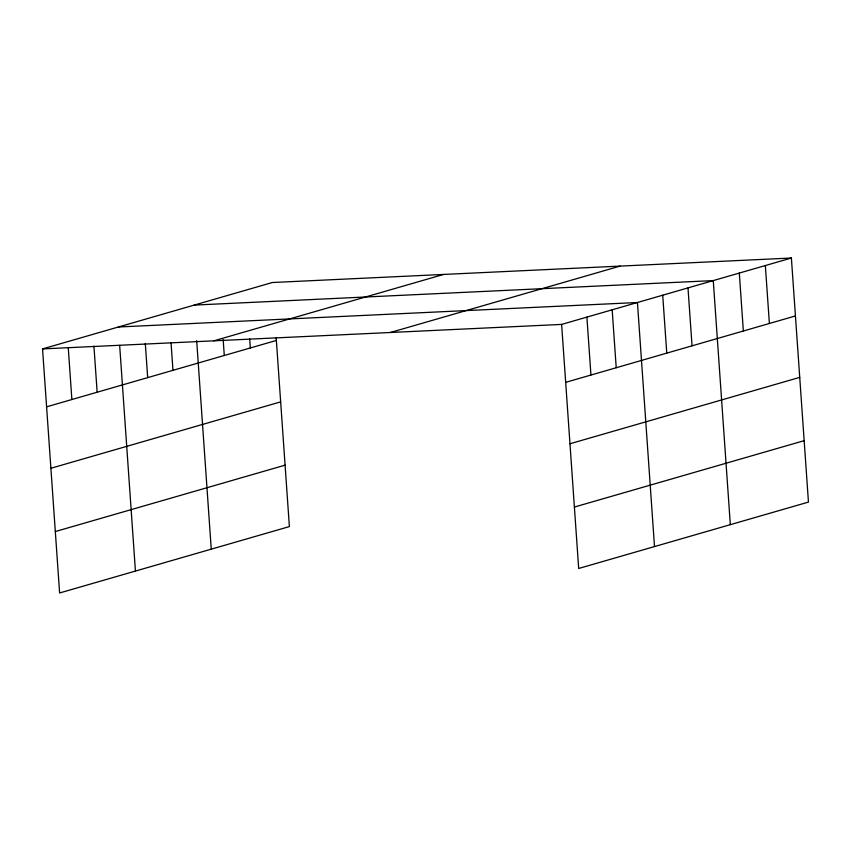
<?xml version="1.0" encoding="UTF-8"?>
<svg xmlns="http://www.w3.org/2000/svg" width="851" height="851" viewBox="0 0 851 851"><rect width="100%" height="100%" fill="white"/><g stroke="black" fill="none" stroke-linecap="round" stroke-linejoin="round"><path stroke-width="1.28" d="M276.181 337.815L289.383 526.588L59.613 592.977L42.55 348.91L272.309 282.521L791.387 258.023L808.45 502.09L578.691 568.479L561.617 324.412L791.387 258.023M213.846 340.825L443.605 274.437M46.603 406.831L276.362 340.443M390.332 332.496L620.092 266.108M50.9 468.263L280.66 401.874M565.67 382.344L795.43 315.955M55.326 531.545L285.085 465.157M569.968 443.765L799.727 377.376M574.393 507.058L804.152 440.669M194.198 305.094L713.266 280.596L730.328 524.663M118.374 326.997L637.442 302.509L654.504 546.576M42.55 348.91L561.617 324.412M765.347 265.555L769.389 323.476M739.306 273.075L743.359 330.996M687.991 287.904L692.044 345.825M662.716 295.201L666.769 353.133M612.167 309.807L616.22 367.738M586.892 317.115L590.945 375.036M249.683 338.751L250.322 347.974M223.175 339.698L224.281 355.495M196.677 340.634L211.261 549.161M171.04 342.676L172.966 370.323M145.298 343.4L147.691 377.621M119.661 345.432L135.437 571.064M93.929 346.155L97.152 392.226M68.282 348.187L71.878 399.534"/></g></svg>
